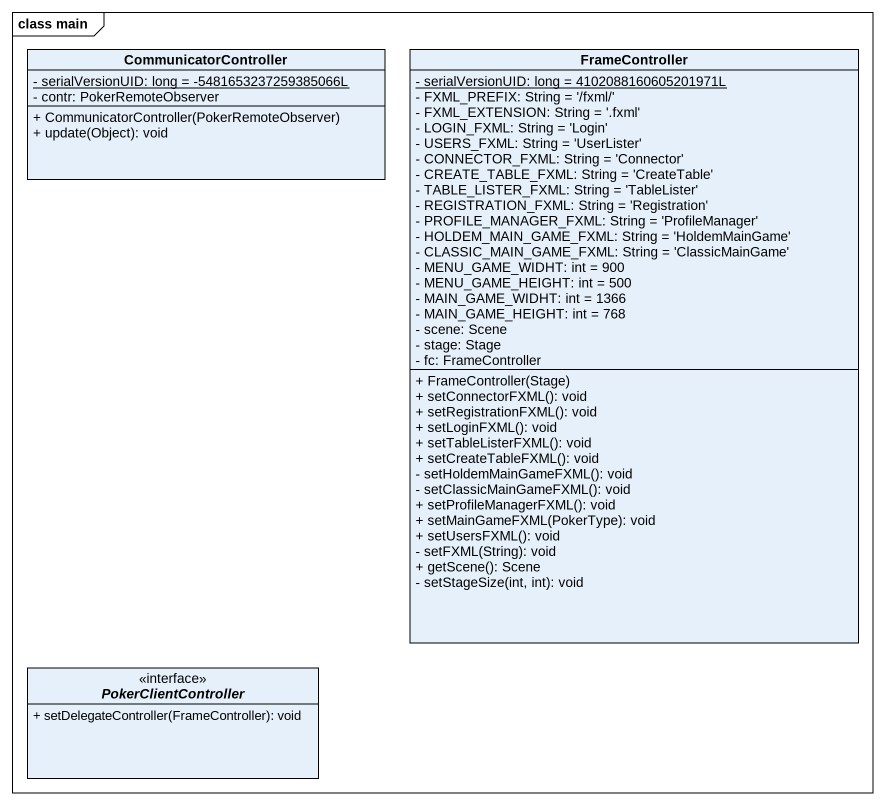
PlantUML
@startuml
mainframe class main
hide circle
hide empty members
skinparam classAttributeIconSize 0
class CommunicatorController {
  {static} - serialVersionUID: long = -5481653237259385066L
  - contr: PokerRemoteObserver
  + CommunicatorController(PokerRemoteObserver)
  + update(Object): void
}
class FrameController {
  {static} - serialVersionUID: long = 4102088160605201971L
  - FXML_PREFIX: String = '/fxml/'
  - FXML_EXTENSION: String = '.fxml'
  - LOGIN_FXML: String = 'Login'
  - USERS_FXML: String = 'UserLister'
  - CONNECTOR_FXML: String = 'Connector'
  - CREATE_TABLE_FXML: String = 'CreateTable'
  - TABLE_LISTER_FXML: String = 'TableLister'
  - REGISTRATION_FXML: String = 'Registration'
  - PROFILE_MANAGER_FXML: String = 'ProfileManager'
  - HOLDEM_MAIN_GAME_FXML: String = 'HoldemMainGame'
  - CLASSIC_MAIN_GAME_FXML: String = 'ClassicMainGame'
  - MENU_GAME_WIDHT: int = 900
  - MENU_GAME_HEIGHT: int = 500
  - MAIN_GAME_WIDHT: int = 1366
  - MAIN_GAME_HEIGHT: int = 768
  - scene: Scene
  - stage: Stage
  - fc: FrameController
  + FrameController(Stage)
  + setConnectorFXML(): void
  + setRegistrationFXML(): void
  + setLoginFXML(): void
  + setTableListerFXML(): void
  + setCreateTableFXML(): void
  - setHoldemMainGameFXML(): void
  - setClassicMainGameFXML(): void
  + setProfileManagerFXML(): void
  + setMainGameFXML(PokerType): void
  + setUsersFXML(): void
  - setFXML(String): void
  + getScene(): Scene
  - setStageSize(int, int): void
}
interface PokerClientController <<interface>> {
  + setDelegateController(FrameController): void
}
@enduml
